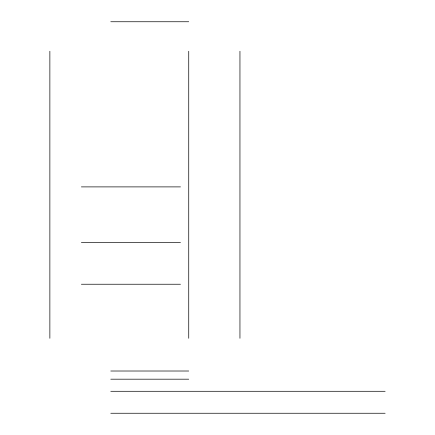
<?xml version="1.0" encoding="UTF-8"?>
<svg xmlns="http://www.w3.org/2000/svg" width="435" height="435" viewBox="0 0 435 435"><rect width="100%" height="100%" fill="white"/><g stroke="black" fill="none" stroke-linecap="round" stroke-linejoin="round"><path stroke-width="0.65" d="M110.778 21.75L188.736 21.75M81.367 186.892L180.476 186.892M81.367 242.545L180.476 242.545M81.367 284.234L180.476 284.234M110.778 371.012L188.736 371.012M110.778 379.184L188.736 379.184M110.778 391.288L385.133 391.288M110.778 413.25L385.133 413.25M239.951 51.243L239.951 338.289M188.736 51.243L188.736 338.289M49.867 51.243L49.867 338.289"/></g></svg>
